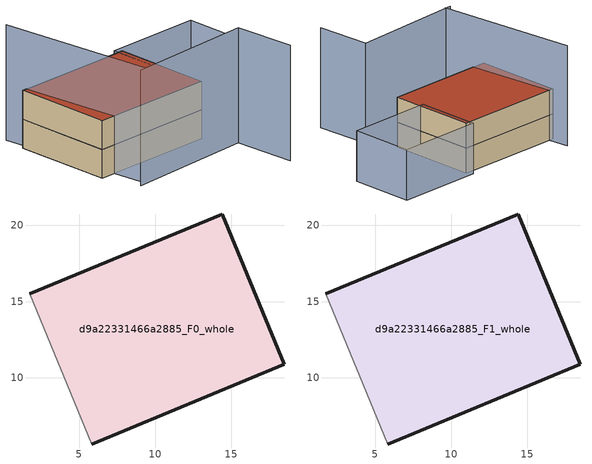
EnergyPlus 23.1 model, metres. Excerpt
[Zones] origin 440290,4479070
d9a22331466a2885_F0_whole
 floor ground (EU_floor_Construction): 18.47,10.88 14.38,20.75 1.76,15.51 5.84,5.65 z0
 wall outside (EU_wall_Construction): 1.76,15.51 14.38,20.75 18.47,10.88 5.84,5.65 z0:3
 wall adiabatic (EU_wall_Construction): 5.84,5.65 1.76,15.51 z0:3
d9a22331466a2885_F1_whole
 floor to d9a22331466a2885_F0_whole (EU_floor_Construction): 18.47,10.88 14.38,20.75 1.75,15.51 5.84,5.65 z3
 wall outside (EU_wall_Construction): 1.76,15.51 14.38,20.75 18.47,10.88 5.84,5.65 z3:6
 wall adiabatic (EU_wall_Construction): 5.84,5.65 1.76,15.51 z3:6
 roof outside (EU_roof_Construction): 14.38,20.75 18.47,10.88 5.84,5.65 1.76,15.51 z6
shading: 8.5,2.54 21.25,8.55 / 21.25,8.55 24.08,2.55 / 1.07,17.96 9.24,2.83 z0:12; 26.33,17.98 16.64,13.95 / 16.64,13.95 13.69,21.06 / 13.69,21.06 23.38,25.08 / 23.38,25.08 26.33,17.98 z0:6
[Building]
EU S2 Campaign: North Axis=0; Terrain=City; Solar Distribution=FullExterior
[Site:Location]
Madrid: Latitude=40.5; Longitude=-3.5; Time Zone=1; Elevation=609
[SizingPeriod:WeatherFileDays]
AnnualSizingPeriod: Begin Month=1; Begin Day of Month=1; End Month=12; End Day of Month=31; Day of Week for Start Day=Monday; Use Weather File Daylight Saving Period=No; Use Weather File Rain and Snow Indicators=No
[MATERIAL]
EU_InternalMass_Material: Roughness=MediumRough; Thickness=0.1; Conductivity=1; Density=1800; Specific Heat=900; Thermal Absorptance=0.9; Solar Absorptance=0.7; Visible Absorptance=0.7
[MATERIAL:NOMASS] Roughness=MediumRough; Thermal Absorptance=0.9; Solar Absorptance=0.7; Visible Absorptance=0.7
Name | Thermal Resistance
EU_wall_NoMass | 0.609216
EU_roof_NoMass | 0.513268
EU_floor_NoMass | 0.568163
[CONSTRUCTION]
EU_wall_Construction: EU_wall_NoMass
EU_roof_Construction: EU_roof_NoMass
EU_floor_Construction: EU_floor_NoMass
EU_InternalMass_Construction: EU_InternalMass_Material
[ZONE] Type=1; Multiplier=1; Ceiling Height=autocalculate; Volume=437.87; Floor Area=autocalculate; Part of Total Floor Area=Yes
d9a22331466a2885_F0_whole; d9a22331466a2885_F1_whole
[INTERNALMASS] Construction=EU_InternalMass_Construction; Surface Area=145.957
Name | Zone or ZoneList
d9a22331466a2885_F0_whole_EU_InternalMass | d9a22331466a2885_F0_whole
d9a22331466a2885_F1_whole_EU_InternalMass | d9a22331466a2885_F1_whole
[OTHEREQUIPMENT] Fuel Type=Electricity; Design Level Calculation Method=Watts/Area; Power per Zone Floor Area=1; Fraction Latent=0; Fraction Radiant=0; Fraction Lost=0; Carbon Dioxide Generation Rate=0; EndUse Subcategory=EU_Step8_InternalGains
Name | Zone or ZoneList or Space or SpaceList | Schedule
EU_Step8_InternalGain_d9a22331466a2885_F0_whole_f000 | d9a22331466a2885_F0_whole | EU_Step8_GainSchedule_d9a22331466a2885_F0_whole_f000
EU_Step8_InternalGain_d9a22331466a2885_F1_whole_f000 | d9a22331466a2885_F1_whole | EU_Step8_GainSchedule_d9a22331466a2885_F1_whole_f000
[ZONEVENTILATION:DESIGNFLOWRATE] Schedule=EU_AlwaysOn; Design Flow Rate Calculation Method=AirChanges/Hour; Air Changes per Hour=0.752966; Ventilation Type=Natural; Fan Pressure Rise=0; Fan Total Efficiency=1; Constant Term Coefficient=1; Temperature Term Coefficient=0; Velocity Term Coefficient=0; Velocity Squared Term Coefficient=0; Minimum Indoor Temperature=-100; Maximum Indoor Temperature=100; Delta Temperature=-100; Minimum Outdoor Temperature=-100; Maximum Outdoor Temperature=100; Maximum Wind Speed=40
Name | Zone or ZoneList or Space or SpaceList
EU_ConstantAir_d9a22331466a2885_F0_whole | d9a22331466a2885_F0_whole
EU_ConstantAir_d9a22331466a2885_F1_whole | d9a22331466a2885_F1_whole
[HVACTEMPLATE:THERMOSTAT] Constant Heating Setpoint=20; Constant Cooling Setpoint=50
EU_HeatOnly_d9a22331466a2885_F0_whole; EU_HeatOnly_d9a22331466a2885_F1_whole
[HVACTEMPLATE:ZONE:IDEALLOADSAIRSYSTEM] System Availability Schedule=EU_AlwaysOn; Maximum Heating Supply Air Temperature=50; Minimum Cooling Supply Air Temperature=13; Maximum Heating Supply Air Humidity Ratio=0.0156; Minimum Cooling Supply Air Humidity Ratio=0.0077; Heating Limit=NoLimit; Cooling Limit=NoLimit; Heating Availability Schedule=EU_AlwaysOn; Cooling Availability Schedule=EU_CoolingOff; Dehumidification Control Type=ConstantSensibleHeatRatio; Cooling Sensible Heat Ratio=0.7; Dehumidification Setpoint=60; Humidification Control Type=None; Humidification Setpoint=30; Outdoor Air Method=None; Outdoor Air Flow Rate per Person=0.00944; Outdoor Air Flow Rate per Zone Floor Area=0; Outdoor Air Flow Rate per Zone=0; Demand Controlled Ventilation Type=None; Outdoor Air Economizer Type=NoEconomizer; Heat Recovery Type=None; Sensible Heat Recovery Effectiveness=0.7; Latent Heat Recovery Effectiveness=0.65
Name | Template Thermostat
d9a22331466a2885_F0_whole | EU_HeatOnly_d9a22331466a2885_F0_whole
d9a22331466a2885_F1_whole | EU_HeatOnly_d9a22331466a2885_F1_whole
[SIZING:ZONE] Zone Cooling Design Supply Air Temperature Input Method=SupplyAirTemperature; Zone Cooling Design Supply Air Temperature=13; Zone Heating Design Supply Air Temperature Input Method=SupplyAirTemperature; Zone Heating Design Supply Air Temperature=50; Zone Cooling Design Supply Air Humidity Ratio=0.008; Zone Heating Design Supply Air Humidity Ratio=0.008; Cooling Design Air Flow Method=DesignDay; Cooling Design Air Flow Rate=0; Cooling Minimum Air Flow per Zone Floor Area=0.000762; Cooling Minimum Air Flow=0; Cooling Minimum Air Flow Fraction=0.2; Heating Design Air Flow Method=DesignDay; Heating Design Air Flow Rate=0; Heating Maximum Air Flow per Zone Floor Area=0.002032; Heating Maximum Air Flow=0.141576; Heating Maximum Air Flow Fraction=0.3; Account for Dedicated Outdoor Air System=No; Dedicated Outdoor Air System Control Strategy=NeutralSupplyAir; Dedicated Outdoor Air Low Setpoint Temperature for Design=autosize; Dedicated Outdoor Air High Setpoint Temperature for Design=autosize; Zone Load Sizing Method=Sensible Load Only No Latent Load; Zone Latent Cooling Design Supply Air Humidity Ratio Input Method=HumidityRatioDifference; Zone Cooling Design Supply Air Humidity Ratio Difference=0.005; Zone Latent Heating Design Supply Air Humidity Ratio Input Method=HumidityRatioDifference; Zone Humidification Design Supply Air Humidity Ratio Difference=0.005
d9a22331466a2885_F0_whole; d9a22331466a2885_F1_whole
[SCHEDULE:CONSTANT]
Name | Hourly Value
EU_AlwaysOn | 1
EU_CoolingOff | 0
[SCHEDULE:FILE] Column Number=1; Rows to Skip at Top=0; Number of Hours of Data=8760; Column Separator=Comma; Interpolate to Timestep=No; Minutes per Item=60; Adjust Schedule for Daylight Savings=Yes
Name | File
EU_Step8_GainSchedule_d9a22331466a2885_F0_whole_f000 | ../../schedules/d9a22331466a2885/d9a22331466a2885_F0_whole_f000_gain.csv
EU_Step8_GainSchedule_d9a22331466a2885_F1_whole_f000 | ../../schedules/d9a22331466a2885/d9a22331466a2885_F1_whole_f000_gain.csv
